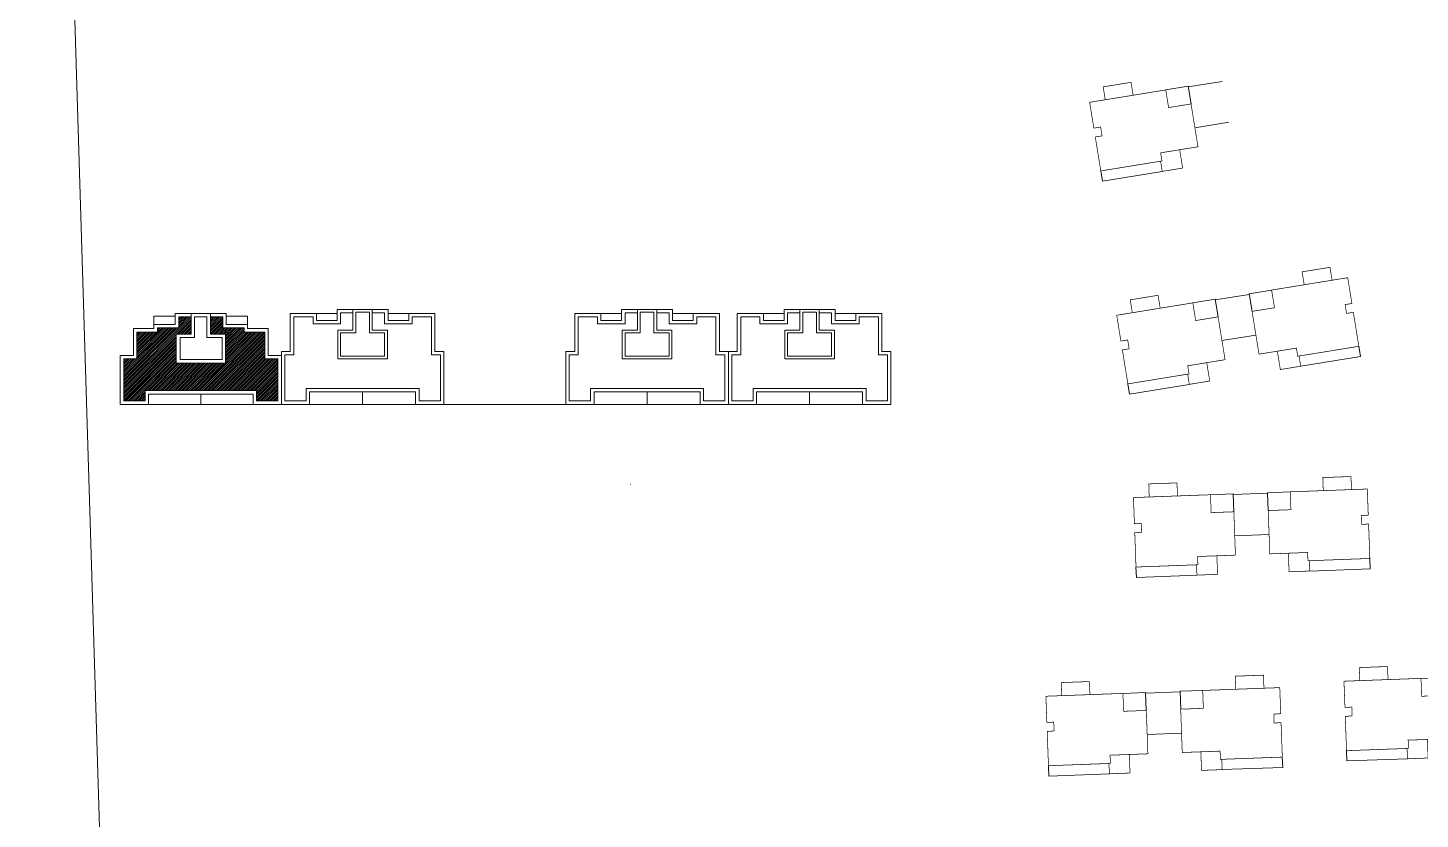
# Model space of a CAD drawing. Extents: x 741202 to 867202, y 603120 to 647617.
# Drawn here: x 744512 to 746939, y 611373 to 612753 of the extents above; entities that cross this region are included whole.
import ezdxf

# ---------------------------------------------------------------- set-up
doc = ezdxf.new("R2010")
doc.units = 0
doc.header["$LTSCALE"] = 1000
doc.header["$MEASUREMENT"] = 0
for name, color, linetype, lineweight in [('140', 2, 'CONTINUOUS', 5), ('DingDianTu', 5, 'CONTINUOUS', 0), ('s2', 1, 'CONTINUOUS', 5)]:
    doc.layers.add(name, color=color, linetype=linetype, lineweight=lineweight)

# ---------------------------------------------------------------- blocks, each defined once
blk = doc.blocks.new('dafasfd')
at = {"layer": 'DingDianTu', "color": 7}
for points in [[(36368038, 16363912), (36371127, 16365074), (36372042, 16362641)], [(36369878, 16352210), (36361642, 16349110), (36361113, 16350514)]]:
    blk.add_lwpolyline(points, dxfattribs=at)
at = {"layer": 'DingDianTu', "color": 7, "const_width": 100}
blk.add_lwpolyline([(36368038, 16363912), (36368954, 16361479), (36372042, 16362641), (36374261, 16356745), (36369114, 16354807), (36369537, 16353684), (36361113, 16350514), (36359352, 16355194), (36360288, 16355546), (36359830, 16356763), (36358894, 16356410), (36357556, 16359967)], close=True, dxfattribs=at)
for points in [[(36363546, 16362221), (36362876, 16363999), (36359039, 16362555), (36359708, 16360777)], [(36371734, 16355794), (36372686, 16353267), (36369878, 16352210), (36369350, 16353614)]]:
    blk.add_lwpolyline(points, dxfattribs=at)
blk = doc.blocks.new('*E25')
at = {"layer": 'DingDianTu', "color": 7, "xscale": 0.001000002024510444, "yscale": 0.001000000163912773, "zscale": 0.001, "rotation": 339.3761177849276}
blk.add_blockref('dafasfd', (22613, -20413), dxfattribs=at)
blk = doc.blocks.new('*E111')
at = {"layer": 'DingDianTu', "color": 7, "xscale": 0.001000002024510444, "yscale": 0.001000000163912773, "zscale": 0.001, "rotation": 339.3761177849276}
blk.add_blockref('dafasfd', (22612.58, -20413.34), dxfattribs=at)
blk = doc.blocks.new('*E110')
at = {"layer": 'DingDianTu', "color": 7, "xscale": 0.001000002024510444, "yscale": 0.001000000163912773, "zscale": 0.001, "rotation": 339.3761177849276}
blk.add_blockref('dafasfd', (22612.58, -20413.34), dxfattribs=at)
blk = doc.blocks.new('*E109')
at = {"layer": 'DingDianTu', "color": 7, "xscale": 0.001000002024510444, "yscale": 0.001000000163912773, "zscale": 0.001, "rotation": 339.3761177849276}
blk.add_blockref('dafasfd', (22612.58, -20413.34), dxfattribs=at)
blk = doc.blocks.new('*E108')
at = {"layer": 'DingDianTu', "color": 7, "xscale": 0.001000002024510444, "yscale": 0.001000000163912773, "zscale": 0.001, "rotation": 339.3761177849276}
blk.add_blockref('dafasfd', (22612.58, -20413.34), dxfattribs=at)
blk = doc.blocks.new('*E107')
at = {"layer": 'DingDianTu', "color": 7, "xscale": 0.001000002024510444, "yscale": 0.001000000163912773, "zscale": 0.001, "rotation": 339.3761177849276}
blk.add_blockref('dafasfd', (22612.58, -20413.34), dxfattribs=at)
blk = doc.blocks.new('*E106')
at = {"layer": 'DingDianTu', "color": 7, "xscale": 0.001000002024510444, "yscale": 0.001000000163912773, "zscale": 0.001, "rotation": 339.3761177849276}
blk.add_blockref('dafasfd', (22612.58, -20413.34), dxfattribs=at)
blk = doc.blocks.new('*E105')
at = {"layer": 'DingDianTu', "color": 7, "xscale": 0.001000002024510444, "yscale": 0.001000000163912773, "zscale": 0.001, "rotation": 339.3761177849276}
blk.add_blockref('dafasfd', (22612.58, -20413.34), dxfattribs=at)
blk = doc.blocks.new('*E104')
at = {"layer": 'DingDianTu', "color": 7, "xscale": 0.001000002024510444, "yscale": 0.001000000163912773, "zscale": 0.001, "rotation": 339.3761177849276}
blk.add_blockref('dafasfd', (22612.58, -20413.34), dxfattribs=at)

msp = doc.modelspace()

# ---------------------------------------------------------------- hatches: boundary and pattern name
at = {"layer": 's2', "linetype": 'ByBlock'}
h = msp.add_hatch(dxfattribs=at)
h.set_pattern_fill('ANSI31', color=256, scale=1.44, style=0)
h.set_pattern_definition([(45, (315083.4673, 698006.3492), (-1.616446102, 1.616446102), [])])
h.paths.add_polyline_path([(744856.4, 612168.1), (744855.2, 612168.1), (744770, 612168.1), (744770, 612169.3), (744770, 612218.5), (744771.2, 612218.5), (744796.4, 612218.5), (744796.4, 612219.7), (744796.4, 612248.5), (744774.8, 612248.5), (744774.8, 612229.3), (744737.6, 612229.3), (744737.6, 612222.1), (744701.6, 612222.1), (744701.6, 612175.3), (744678.8, 612175.3), (744678.8, 612102.1), (744716, 612102.1), (744716, 612120.1), (744910.4, 612120.1), (744910.4, 612102.1), (744947.6, 612102.1), (744947.6, 612175.3), (744924.8, 612175.3), (744924.8, 612222.1), (744888.8, 612222.1), (744888.8, 612229.3), (744851.6, 612229.3), (744851.6, 612248.5), (744830, 612248.5), (744830, 612218.5), (744831.2, 612218.5), (744856.4, 612218.5), (744856.4, 612217.3)])

# ---------------------------------------------------------------- linework, layer by layer
at = {"layer": '140', "color": 7}
for p, q in [((744511.7, 615409.4), (744677.5, 610042.7)), ((746593.7, 612659.1), (746534.5, 612649.5)), ((746605.3, 612588.1), (746546.1, 612578.4)), ((746640.9, 612287.9), (746581.7, 612278.3)), ((744768.8, 612254.5), (744768.8, 612235.3)), ((744857.6, 612254.5), (744768.8, 612254.5)), ((744796.4, 612254.5), (744796.4, 612219.7)), ((744830, 612218.5), (744830, 612254.5)), ((744857.6, 612235.3), (744857.6, 612254.5)), ((744969.2, 612188.5), (744969.2, 612254.5)), ((744969.2, 612254.5), (745014.8, 612254.5)), ((745012.4, 612254.5), (745014.8, 612254.5)), ((745014.8, 612254.5), (745014.8, 612242.5)), ((745014.8, 612254.5), (745050.8, 612254.5)), ((745050.8, 612242.5), (745050.8, 612261.7)), ((745050.8, 612261.7), (745139.6, 612261.7)), ((745056.8, 612236.5), (745056.8, 612255.7)), ((745056.8, 612255.7), (745078.4, 612255.7)), ((745078.4, 612261.7), (745078.4, 612225.7)), ((745083.2, 612256.9), (745083.2, 612220.9)), ((745107.2, 612256.9), (745083.2, 612256.9)), ((745107.2, 612220.9), (745107.2, 612256.9)), ((745112, 612225.7), (745112, 612261.7)), ((745112, 612255.7), (745133.6, 612255.7)), ((745133.6, 612255.7), (745133.6, 612236.5)), ((745139.6, 612261.7), (745139.6, 612242.5)), ((745175.6, 612254.5), (745139.6, 612254.5)), ((745175.6, 612242.5), (745175.6, 612254.5)), ((745175.6, 612254.5), (745221.2, 612254.5)), ((745221.2, 612254.5), (745221.2, 612188.5)), ((745465.2, 612188.5), (745465.2, 612254.5)), ((745465.2, 612254.5), (745510.8, 612254.5)), ((745508.4, 612254.5), (745510.8, 612254.5)), ((745510.8, 612254.5), (745510.8, 612242.5)), ((745510.8, 612254.5), (745546.8, 612254.5)), ((745546.8, 612242.5), (745546.8, 612261.7)), ((745546.8, 612261.7), (745635.6, 612261.7)), ((745552.8, 612236.5), (745552.8, 612255.7)), ((745552.8, 612255.7), (745574.4, 612255.7)), ((745574.4, 612261.7), (745574.4, 612225.7)), ((745579.2, 612256.9), (745579.2, 612220.9)), ((745603.2, 612256.9), (745579.2, 612256.9)), ((745603.2, 612220.9), (745603.2, 612256.9)), ((745608, 612225.7), (745608, 612261.7)), ((745608, 612255.7), (745629.6, 612255.7)), ((745629.6, 612255.7), (745629.6, 612236.5)), ((745635.6, 612261.7), (745635.6, 612242.5)), ((745671.6, 612254.5), (745635.6, 612254.5)), ((745671.6, 612242.5), (745671.6, 612254.5)), ((745671.6, 612254.5), (745717.2, 612254.5)), ((745717.2, 612254.5), (745717.2, 612188.5)), ((745748.4, 612188.5), (745748.4, 612254.5)), ((745748.4, 612254.5), (745794, 612254.5)), ((745791.6, 612254.5), (745794, 612254.5)), ((745794, 612254.5), (745794, 612242.5)), ((745794, 612254.5), (745830, 612254.5)), ((745830, 612242.5), (745830, 612261.7)), ((745830, 612261.7), (745918.8, 612261.7)), ((745836, 612236.5), (745836, 612255.7)), ((745836, 612255.7), (745857.6, 612255.7)), ((745857.6, 612261.7), (745857.6, 612225.7)), ((745862.4, 612256.9), (745862.4, 612220.9)), ((745886.4, 612256.9), (745862.4, 612256.9)), ((745886.4, 612220.9), (745886.4, 612256.9)), ((745891.2, 612225.7), (745891.2, 612261.7)), ((745891.2, 612255.7), (745912.8, 612255.7)), ((745912.8, 612255.7), (745912.8, 612236.5)), ((745918.8, 612261.7), (745918.8, 612242.5)), ((745954.8, 612254.5), (745918.8, 612254.5)), ((745954.8, 612242.5), (745954.8, 612254.5)), ((745954.8, 612254.5), (746000.4, 612254.5)), ((746000.4, 612254.5), (746000.4, 612188.5)), ((744731.6, 612235.3), (744731.6, 612249.7)), ((744731.6, 612249.7), (744768.8, 612249.7)), ((744768.8, 612235.3), (744731.6, 612235.3)), ((744731.6, 612235.3), (744731.6, 612228.1)), ((744774.8, 612229.3), (744737.6, 612229.3)), ((744737.6, 612229.3), (744737.6, 612222.1)), ((744796.4, 612248.5), (744774.8, 612248.5)), ((744774.8, 612248.5), (744774.8, 612229.3)), ((744802.4, 612248.5), (744802.4, 612212.5)), ((744824, 612248.5), (744802.4, 612248.5)), ((744824, 612212.5), (744824, 612248.5)), ((744851.6, 612248.5), (744830, 612248.5)), ((744851.6, 612229.3), (744851.6, 612248.5)), ((744888.8, 612229.3), (744851.6, 612229.3)), ((744894.8, 612249.7), (744857.6, 612249.7)), ((744894.8, 612235.3), (744857.6, 612235.3)), ((744888.8, 612222.1), (744888.8, 612229.3)), ((744894.8, 612235.3), (744894.8, 612249.7)), ((744894.8, 612228.1), (744894.8, 612235.3)), ((744975.2, 612182.5), (744975.2, 612248.5)), ((744975.2, 612248.5), (745008.8, 612248.5)), ((745008.8, 612248.5), (745008.8, 612236.5)), ((745008.8, 612236.5), (745056.8, 612236.5)), ((745014.8, 612242.5), (745050.8, 612242.5)), ((745133.6, 612236.5), (745181.6, 612236.5)), ((745139.6, 612242.5), (745175.6, 612242.5)), ((745181.6, 612236.5), (745181.6, 612248.5)), ((745181.6, 612248.5), (745215.2, 612248.5)), ((745215.2, 612248.5), (745215.2, 612182.5)), ((745471.2, 612182.5), (745471.2, 612248.5)), ((745471.2, 612248.5), (745504.8, 612248.5)), ((745504.8, 612248.5), (745504.8, 612236.5)), ((745504.8, 612236.5), (745552.8, 612236.5)), ((745510.8, 612242.5), (745546.8, 612242.5)), ((745629.6, 612236.5), (745677.6, 612236.5)), ((745635.6, 612242.5), (745671.6, 612242.5)), ((745677.6, 612236.5), (745677.6, 612248.5)), ((745677.6, 612248.5), (745711.2, 612248.5)), ((745711.2, 612248.5), (745711.2, 612182.5)), ((745754.4, 612182.5), (745754.4, 612248.5)), ((745754.4, 612248.5), (745788, 612248.5)), ((745788, 612248.5), (745788, 612236.5)), ((745788, 612236.5), (745836, 612236.5)), ((745794, 612242.5), (745830, 612242.5)), ((745912.8, 612236.5), (745960.8, 612236.5)), ((745918.8, 612242.5), (745954.8, 612242.5)), ((745960.8, 612236.5), (745960.8, 612248.5)), ((745960.8, 612248.5), (745994.4, 612248.5)), ((745994.4, 612248.5), (745994.4, 612182.5)), ((744731.6, 612228.1), (744695.6, 612228.1)), ((744695.6, 612228.1), (744695.6, 612181.3)), ((744737.6, 612222.1), (744701.6, 612222.1)), ((744701.6, 612222.1), (744701.6, 612175.3)), ((744771.2, 612218.5), (744770, 612218.5)), ((744770, 612218.5), (744770, 612169.3)), ((744796.4, 612218.5), (744771.2, 612218.5)), ((744802.4, 612212.5), (744777.2, 612212.5)), ((744777.2, 612212.5), (744777.2, 612174.1)), ((744796.4, 612219.7), (744796.4, 612218.5)), ((744850.4, 612212.5), (744824, 612212.5)), ((744831.2, 612218.5), (744830, 612218.5)), ((744856.4, 612218.5), (744831.2, 612218.5)), ((744850.4, 612174.1), (744850.4, 612212.5)), ((744856.4, 612217.3), (744856.4, 612218.5)), ((744856.4, 612168.1), (744856.4, 612217.3)), ((744924.8, 612222.1), (744888.8, 612222.1)), ((744930.8, 612228.1), (744894.8, 612228.1)), ((744924.8, 612175.3), (744924.8, 612222.1)), ((744930.8, 612181.3), (744930.8, 612228.1)), ((745078.4, 612225.7), (745052, 612225.7)), ((745052, 612225.7), (745052, 612175.3)), ((745083.2, 612220.9), (745056.8, 612220.9)), ((745056.8, 612220.9), (745056.8, 612180.1)), ((745133.6, 612220.9), (745107.2, 612220.9)), ((745138.4, 612225.7), (745112, 612225.7)), ((745133.6, 612180.1), (745133.6, 612220.9)), ((745138.4, 612175.3), (745138.4, 612225.7)), ((745574.4, 612225.7), (745548, 612225.7)), ((745548, 612225.7), (745548, 612175.3)), ((745579.2, 612220.9), (745552.8, 612220.9)), ((745552.8, 612220.9), (745552.8, 612180.1)), ((745629.6, 612220.9), (745603.2, 612220.9)), ((745634.4, 612225.7), (745608, 612225.7)), ((745629.6, 612180.1), (745629.6, 612220.9)), ((745634.4, 612175.3), (745634.4, 612225.7)), ((745857.6, 612225.7), (745831.2, 612225.7)), ((745831.2, 612225.7), (745831.2, 612175.3)), ((745862.4, 612220.9), (745836, 612220.9)), ((745836, 612220.9), (745836, 612180.1)), ((745912.8, 612220.9), (745886.4, 612220.9)), ((745917.6, 612225.7), (745891.2, 612225.7)), ((745912.8, 612180.1), (745912.8, 612220.9)), ((745917.6, 612175.3), (745917.6, 612225.7)), ((746652.5, 612216.8), (746593.3, 612207.2)), ((744695.6, 612181.3), (744672.8, 612181.3)), ((744672.8, 612181.3), (744672.8, 612096.1)), ((744953.6, 612181.3), (744930.8, 612181.3)), ((744953.6, 612096.1), (744953.6, 612188.5)), ((744953.6, 612188.5), (744969.2, 612188.5)), ((744953.6, 612096.1), (744953.6, 612181.3)), ((744959.6, 612102.1), (744959.6, 612182.5)), ((744959.6, 612182.5), (744975.2, 612182.5)), ((745215.2, 612182.5), (745230.8, 612182.5)), ((745221.2, 612188.5), (745236.8, 612188.5)), ((745230.8, 612182.5), (745230.8, 612102.1)), ((745236.8, 612188.5), (745236.8, 612096.1)), ((745449.6, 612096.1), (745449.6, 612188.5)), ((745449.6, 612188.5), (745465.2, 612188.5)), ((745455.6, 612102.1), (745455.6, 612182.5)), ((745455.6, 612182.5), (745471.2, 612182.5)), ((745711.2, 612182.5), (745726.8, 612182.5)), ((745717.2, 612188.5), (745732.8, 612188.5)), ((745726.8, 612182.5), (745726.8, 612102.1)), ((745732.8, 612096.1), (745732.8, 612188.5)), ((745732.8, 612188.5), (745748.4, 612188.5)), ((745732.8, 612188.5), (745732.8, 612096.1)), ((745738.8, 612102.1), (745738.8, 612182.5)), ((745738.8, 612182.5), (745754.4, 612182.5)), ((745994.4, 612182.5), (746010, 612182.5)), ((746000.4, 612188.5), (746016, 612188.5)), ((746010, 612182.5), (746010, 612102.1)), ((746016, 612188.5), (746016, 612096.1)), ((744701.6, 612175.3), (744678.8, 612175.3)), ((744678.8, 612175.3), (744678.8, 612102.1)), ((744770, 612169.3), (744770, 612168.1)), ((744770, 612168.1), (744855.2, 612168.1)), ((744777.2, 612174.1), (744850.4, 612174.1)), ((744855.2, 612168.1), (744856.4, 612168.1)), ((744947.6, 612175.3), (744924.8, 612175.3)), ((744947.6, 612102.1), (744947.6, 612175.3)), ((745052, 612176.5), (745052, 612175.3)), ((745052, 612175.3), (745138.4, 612175.3)), ((745056.8, 612180.1), (745133.6, 612180.1)), ((745137.2, 612175.3), (745138.4, 612175.3)), ((745548, 612176.5), (745548, 612175.3)), ((745548, 612175.3), (745634.4, 612175.3)), ((745552.8, 612180.1), (745629.6, 612180.1)), ((745633.2, 612175.3), (745634.4, 612175.3)), ((745831.2, 612176.5), (745831.2, 612175.3)), ((745831.2, 612175.3), (745917.6, 612175.3)), ((745836, 612180.1), (745912.8, 612180.1)), ((745916.4, 612175.3), (745917.6, 612175.3)), ((744716, 612102.1), (744716, 612120.1)), ((744716, 612120.1), (744910.4, 612120.1)), ((744722, 612096.1), (744722, 612114.1)), ((744722, 612114.1), (744904.4, 612114.1)), ((744813.2, 612114.1), (744813.2, 612096.1)), ((744904.4, 612114.1), (744904.4, 612096.1)), ((744910.4, 612120.1), (744910.4, 612102.1)), ((745095.2, 612123.7), (744996.8, 612123.7)), ((744996.8, 612123.7), (744996.8, 612102.1)), ((745095.2, 612117.7), (745002.8, 612117.7)), ((745002.8, 612117.7), (745002.8, 612096.1)), ((745193.6, 612123.7), (745095.2, 612123.7)), ((745187.6, 612117.7), (745095.2, 612117.7)), ((745095.2, 612117.7), (745095.2, 612096.1)), ((745187.6, 612096.1), (745187.6, 612117.7)), ((745193.6, 612102.1), (745193.6, 612123.7)), ((745591.2, 612123.7), (745492.8, 612123.7)), ((745492.8, 612123.7), (745492.8, 612102.1)), ((745591.2, 612117.7), (745498.8, 612117.7)), ((745498.8, 612117.7), (745498.8, 612096.1)), ((745689.6, 612123.7), (745591.2, 612123.7)), ((745683.6, 612117.7), (745591.2, 612117.7)), ((745591.2, 612117.7), (745591.2, 612096.1)), ((745683.6, 612096.1), (745683.6, 612117.7)), ((745689.6, 612102.1), (745689.6, 612123.7)), ((745874.4, 612123.7), (745776, 612123.7)), ((745776, 612123.7), (745776, 612102.1)), ((745874.4, 612117.7), (745782, 612117.7)), ((745782, 612117.7), (745782, 612096.1)), ((745972.8, 612123.7), (745874.4, 612123.7)), ((745966.8, 612117.7), (745874.4, 612117.7)), ((745874.4, 612117.7), (745874.4, 612096.1)), ((745966.8, 612096.1), (745966.8, 612117.7)), ((745972.8, 612102.1), (745972.8, 612123.7)), ((744672.8, 612096.1), (744722, 612096.1)), ((744678.8, 612102.1), (744716, 612102.1)), ((744722, 612096.1), (744904.4, 612096.1)), ((744904.4, 612096.1), (744953.6, 612096.1)), ((744910.4, 612102.1), (744947.6, 612102.1)), ((745002.8, 612096.1), (744953.6, 612096.1)), ((744996.8, 612102.1), (744959.6, 612102.1)), ((745095.2, 612096.1), (745002.8, 612096.1)), ((745095.2, 612096.1), (745187.6, 612096.1)), ((745236.8, 612096.1), (745187.6, 612096.1)), ((745230.8, 612102.1), (745193.6, 612102.1)), ((745236.8, 612096.1), (745995.2, 612096.1)), ((745498.8, 612096.1), (745449.6, 612096.1)), ((745492.8, 612102.1), (745455.6, 612102.1)), ((745591.2, 612096.1), (745498.8, 612096.1)), ((745591.2, 612096.1), (745683.6, 612096.1)), ((745732.8, 612096.1), (745683.6, 612096.1)), ((745726.8, 612102.1), (745689.6, 612102.1)), ((745782, 612096.1), (745732.8, 612096.1)), ((745776, 612102.1), (745738.8, 612102.1)), ((745874.4, 612096.1), (745782, 612096.1)), ((745874.4, 612096.1), (745966.8, 612096.1)), ((746016, 612096.1), (745966.8, 612096.1)), ((746010, 612102.1), (745972.8, 612102.1)), ((746672.8, 611941), (746612.9, 611938.8)), ((746675.5, 611869), (746615.5, 611866.8)), ((746520.2, 611594.6), (746460.3, 611592.4)), ((746522.9, 611522.7), (746462.9, 611520.5))]:
    msp.add_line(p, q, dxfattribs=at)

# ---------------------------------------------------------------- block references
at = {"layer": '140', "color": 7, "yscale": 12.00000001117587, "zscale": 12}
for name, p, xscale, rotation in [('*E111', (-27257, 704507.6), 12.00000001117489, 9.238840130569958), ('*E110', (-27209.8, 704136.3), 12.00000001117489, 9.238840130569958), ('*E108', (-9773, 799213), 12.00000001120321, 2.102581703797002), ('*E104', (-9406, 798892.8), 12.00000001120321, 2.102581703797002), ('*E106', (-9925.6, 798866.6), 12.00000001120321, 2.102581703797002)]:
    msp.add_blockref(name, p, dxfattribs=dict(at, xscale=xscale, rotation=rotation))
at = {"layer": '140', "color": 7, "extrusion": (0, 0, -1), "yscale": 12.00000001117587, "zscale": -12}
for name, p, xscale, rotation in [('*E109', (-1451428.3, 944652.2), 12.00000001117489, 350.7611598694301), ('*E107', (-1487290, 854175.3), 12.00000001120535, 357.8974182959253), ('*E105', (-1487137.4, 853829), 12.00000001120535, 357.8974182959253)]:
    msp.add_blockref(name, p, dxfattribs=dict(at, xscale=xscale, rotation=rotation))
at = {"layer": '140', "color": 7, "xscale": 0.01199999998789281, "yscale": 0.01199999998789281, "zscale": 0.012}
msp.add_blockref('*E25', (744813.2, 612171.7), dxfattribs=at)

doc.saveas('drawing.dxf')
